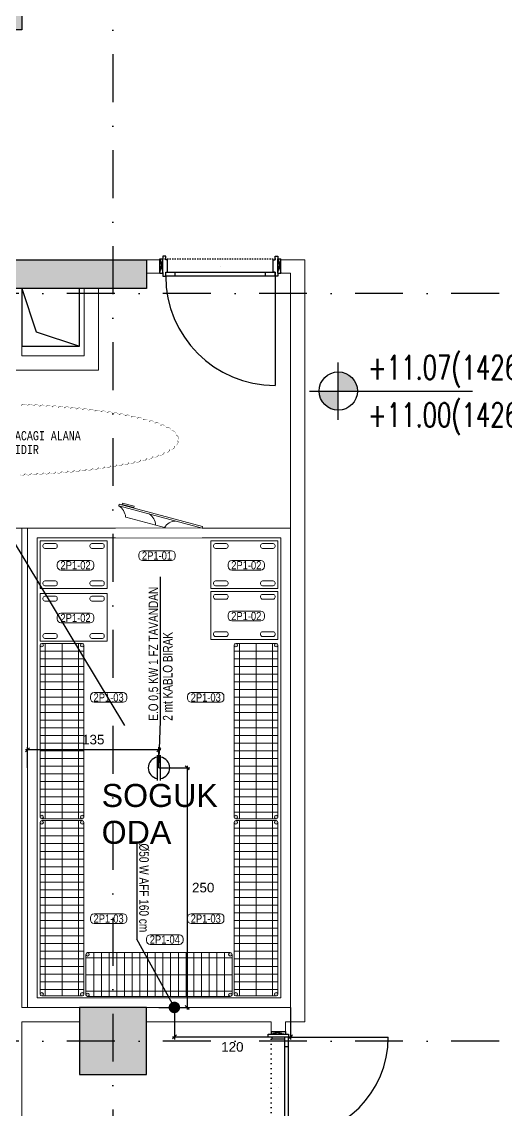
# Model space of a CAD drawing. Header units: millimetres. Extents: x -2755 to 27598, y -1135 to 13405.
# Drawn here: x 4280 to 4785, y 6718 to 7853 of the extents above; entities that cross this region are included whole.
import ezdxf
from ezdxf.enums import TextEntityAlignment as Align

# ---------------------------------------------------------------- set-up
doc = ezdxf.new("R2010")
doc.units = ezdxf.units.MM
doc.header["$LTSCALE"] = 100
doc.set_wipeout_variables(frame=1)
doc.linetypes.add('DASHDOT2', pattern=[0.5, 0.25, -0.125, 0, -0.125])
doc.linetypes.add('DOT', pattern=[0.25, 0, -0.25])
for name, color, linetype, lineweight in [('AD', 5, 'Continuous', 9), ('AK', 7, 'Continuous', 15), ('AP', 6, 'Continuous', 15), ('Y-DUVAR ALCIPAN', 94, 'Continuous', 20), ('Y-DUVAR GAZBETON', 161, 'Continuous', 20)]:
    doc.layers.add(name, color=color, linetype=linetype, lineweight=lineweight)
doc.layers.add('AKS', color=7, linetype='DASHDOT2', transparency=0.8)
for name, color, linetype in [('GOR', 7, 'Continuous'), ('KA-PEN-4 @ 1', 5, 'Continuous'), ('KA-PEN-5 @ 1', 5, 'Continuous'), ('KOLON', 7, 'Continuous'), ('KOR KASA', 1, 'Continuous'), ('KOT', 7, 'Continuous'), ('OLCU DIS', 7, 'Continuous'), ('TARAMA', 7, 'Continuous')]:
    doc.layers.add(name, color=color, linetype=linetype)
for name, color, linetype, lineweight, true_color in [('MAKPA COLD ROOM', 7, 'Continuous', 15, 0x143d69), ('MAKPA ELEKTRIK', 7, 'Continuous', 30, 0x93039a), ('MAKPA SIHHI', 7, 'Continuous', 30, 0x428a93)]:
    doc.layers.add(name, color=color, linetype=linetype, lineweight=lineweight, true_color=true_color)
doc.styles.add('MAKPA TESISAT', font='arial.ttf', dxfattribs={"height": 10})
doc.styles.add('MONOTXT', font='monotxt.shx', dxfattribs={"width": 0.8, "height": 10})
doc.styles.add('OLC-50', font='romans.shx', dxfattribs={"width": 0.5, "height": 0.15})
doc.styles.add('olcu', font='romans.shx', dxfattribs={"width": 0.5})
doc.styles.add('POZ TEXT', font='ARIALN.TTF', dxfattribs={"height": 9})
doc.styles.get("Standard").update_dxf_attribs({"font": 'arial.ttf'})
doc.dimstyles.new('1-200', dxfattribs={"dimtxt": 40, "dimasz": 2, "dimexe": 0, "dimexo": 0, "dimgap": 10, "dimtad": 1, "dimdec": 4, "dimrnd": 0.1, "dimzin": 9, "dimdsep": 46, "dimtxsty": 'olcu', "dimblk1": 'SOL', "dimblk2": 'SAG', "dimsah": 1, "dimcen": 0, "dimse1": 1, "dimse2": 1, "dimclre": 13, "dimadec": 0, "dimazin": 0, "dimtfac": 1, "dimtdec": 4, "dimtix": 1, "dimtmove": 2, "dimatfit": 2, "dimldrblk": 'SOL', "dimfxl": 0, "dimtolj": 1, "dimarcsym": 0})
doc.dimstyles.new('MAKPA TESISAT DIM', dxfattribs={"dimscale": 0.7, "dimtxt": 12, "dimasz": 6, "dimexe": 4, "dimexo": 0, "dimgap": 8, "dimtad": 2, "dimtih": 1, "dimtoh": 1, "dimdec": 0, "dimrnd": 5, "dimzin": 0, "dimdsep": 46, "dimtxsty": 'MAKPA TESISAT', "dimblk1": 'OBLIQUE', "dimblk2": 'OBLIQUE', "dimsah": 1, "dimcen": 0, "dimdle": 3, "dimclrd": 256, "dimclre": 256, "dimclrt": 256, "dimadec": 0, "dimazin": 0, "dimtfac": 1, "dimtdec": 0, "dimtix": 1, "dimtofl": 0, "dimtmove": 2, "dimatfit": 3, "dimldrblk": 'OBLIQUE', "dimfxl": 0, "dimtvp": 7, "dimtolj": 1, "dimtzin": 0, "dimarcsym": 0})

# ---------------------------------------------------------------- blocks, each defined once
blk = doc.blocks.new('TASIYICI SISTEM (2.KAT)')
at = {"layer": 'TARAMA'}
h = blk.add_hatch(dxfattribs=at)
h.set_pattern_fill('ANSI33', color=253, scale=100)
h.set_pattern_definition([(45, (83461.35, -12320), (-17.6776695, 17.6776695), []), (45, (83479.027, -12320), (-17.6776695, 17.6776695), [12.5, -6.25])])
h.paths.add_polyline_path([(-1920, -5565), (-1850, -5565), (-1850, -5495), (-1920, -5495)])
h.paths.add_polyline_path([(-5635, -7595), (-5575, -7595), (-5575, -7525), (-5635, -7525)])
h.paths.add_polyline_path([(-5935, -6785), (-5935, -6815), (-6050, -6815), (-6050, -6970), (-6080, -6970), (-6080, -6785)])
h.paths.add_polyline_path([(-6080, -7595), (-6020, -7595), (-6020, -7525), (-6080, -7525)])
h.paths.add_polyline_path([(-5640, -6900), (-5570, -6900), (-5570, -6970), (-5640, -6970)])
h.paths.add_polyline_path([(-2235, -5565), (-2175, -5565), (-2175, -5495), (-2235, -5495)])
h.paths.add_polyline_path([(-1540, -5565), (-1470, -5565), (-1470, -5495), (-1540, -5495)])
h.paths.add_polyline_path([(-1540, -6320), (-1470, -6320), (-1470, -6250), (-1540, -6250)])
h.paths.add_polyline_path([(-2240, -6320), (-2170, -6320), (-2170, -6250), (-2240, -6250)])
h.paths.add_polyline_path([(-1540, -6970), (-1470, -6970), (-1470, -6900), (-1540, -6900)])
h.paths.add_polyline_path([(-1510, -7595), (-1470, -7595), (-1470, -7420), (-1510, -7420)])
h.paths.add_polyline_path([(-2220, -7595), (-2190, -7595), (-2190, -6900), (-2220, -6900)])
h.paths.add_polyline_path([(-3090, -6320), (-3020, -6320), (-3020, -6250), (-3090, -6250)])
h.paths.add_polyline_path([(-3940, -6320), (-3870, -6320), (-3870, -6250), (-3940, -6250)])
h.paths.add_polyline_path([(-4790, -6320), (-4720, -6320), (-4720, -6250), (-4790, -6250)])
h.paths.add_polyline_path([(-3090, -6970), (-3020, -6970), (-3020, -6900), (-3090, -6900)])
h.paths.add_polyline_path([(-3940, -6970), (-3870, -6970), (-3870, -6900), (-3940, -6900)])
h.paths.add_polyline_path([(-4790, -6970), (-4720, -6970), (-4720, -6900), (-4790, -6900)])
h.paths.add_polyline_path([(-3085, -7595), (-3025, -7595), (-3025, -7525), (-3085, -7525)])
h.paths.add_polyline_path([(-3935, -7595), (-3875, -7595), (-3875, -7525), (-3935, -7525)])
h.paths.add_polyline_path([(-4785, -7595), (-4725, -7595), (-4725, -7525), (-4785, -7525)])
h.paths.add_polyline_path([(-3085, -5565), (-3025, -5565), (-3025, -5495), (-3085, -5495)])
h.paths.add_polyline_path([(-3935, -5565), (-3875, -5565), (-3875, -5495), (-3935, -5495)])
h.paths.add_polyline_path([(-4785, -5565), (-4725, -5565), (-4725, -5495), (-4785, -5495)])
h.paths.add_polyline_path([(-6210, -5495), (-5590, -5495), (-5590, -6435), (-5795, -6435), (-5795, -6405), (-5620, -6405), (-5620, -5525), (-6050, -5525), (-6050, -6405), (-5935, -6405), (-5935, -6435), (-6210, -6435), (-6210, -6405), (-6080, -6405), (-6080, -5525), (-6210, -5525)])
h.paths.add_polyline_path([(-500, -6970), (-430, -6970), (-430, -6900), (-500, -6900)])
h.paths.add_polyline_path([(-890, -7315), (-820, -7315), (-820, -7245), (-890, -7245)])
h.paths.add_polyline_path([(-245, -6320), (-175, -6320), (-175, -6250), (-245, -6250)])
h.paths.add_polyline_path([(-890, -6320), (-820, -6320), (-820, -6250), (-890, -6250)])
h.paths.add_polyline_path([(-890, -6970), (-820, -6970), (-820, -6900), (-890, -6900)])
h.paths.add_polyline_path([(-1600, -4475), (-1890, -4475), (-1890, -4715), (-1470, -4715), (-1470, -4745), (-1920, -4745), (-1920, -4445), (-1600, -4445)])
h.paths.add_polyline_path([(-755, -4715), (-1005, -4715), (-1005, -4755), (-755, -4755)])
h.paths.add_polyline_path([(-755, -5525), (-1005, -5525), (-1005, -5565), (-755, -5565)])
h.paths.add_polyline_path([(-135, -5835), (-135, -5565), (-405, -5565), (-405, -5245), (-375, -5245), (-375, -5535), (-135, -5535), (-135, -4415), (-105, -4415), (-105, -5865), (-205, -5865), (-205, -5835)])
at = {"layer": 'AKS', "color": 14, "ltscale": 2}
for p, q in [((-1505, 1005), (-1505, -13375)), ((16415, -4750), (-7145, -4750)), ((16415, -5530), (-7145, -5530))]:
    blk.add_line(p, q, dxfattribs=at)
at = {"layer": 'GOR', "color": 6}
blk.add_lwpolyline([(-1540, -4745), (-1600, -4745), (-1600, -4805), (-1540, -4805)], close=True, dxfattribs=at)
blk.add_lwpolyline([(-1600, -4745), (-1585, -4790), (-1540, -4805)], dxfattribs=at)
at = {"layer": 'KOLON', "color": 4}
blk.add_lwpolyline([(-1600, -4475), (-1890, -4475), (-1890, -4715), (-1470, -4715), (-1470, -4745), (-1920, -4745), (-1920, -4445), (-1600, -4445), (-1600, -4475)], dxfattribs=at)
at = {"layer": 'KOLON', "color": 4, "ltscale": 5}
blk.add_lwpolyline([(-1540, -5565), (-1470, -5565), (-1470, -5495), (-1540, -5495)], close=True, dxfattribs=at)
blk = doc.blocks.new('KOT-PL(TEMIZ&KABA)')
at = {"layer": 'KOT', "linetype": 'Continuous', "lineweight": -3}
h = blk.add_hatch(color=7, dxfattribs=at)
h.paths.add_polyline_path([(0, 0), (0.2, 0, 0.414214), (0, 0.2)])
h.paths.add_polyline_path([(0, 0), (-0.2, 0, 0.414214), (0, -0.2)])
at = {"layer": 'KOT', "color": 7, "lineweight": -3}
for p, q in [((0, -0.3), (0, 0.3)), ((-0.3, 0), (1.4, 0))]:
    blk.add_line(p, q, dxfattribs=at)
at = {"layer": 'KOT', "color": 7, "linetype": 'Continuous', "lineweight": -3}
blk.add_circle((0, 0), 0.2, dxfattribs=at)
at = {"layer": 'KOT', "color": 7, "linetype": 'Continuous', "lineweight": -3, "style": 'olcu', "width": 0.7}
for tag, p in [('KOTTEMIZ', (0.31, 0.122)), ('KOTKABA', (0.31, -0.373))]:
    blk.add_attdef(tag, p, '', height=0.25, dxfattribs=at)
blk = doc.blocks.new('*U97')
at = {"color": 0}
for p, q in [((-107, 18), (-107, 122)), ((-97, 18), (-97, 14)), ((-13.1, 18), (-13.1, 14)), ((-55, 7.5), (-55, 7.5))]:
    blk.add_line(p, q, dxfattribs=at)
at = {"color": 0, "linetype": 'DOT', "ltscale": 0.2}
blk.add_line((-110, 0), (0, 0), dxfattribs=at)
at = {"color": 0, "lineweight": -3}
for points in [[(-110, 15), (-110, 18), (-107, 18), (-107, 14), (-105, 14), (-105, 1), (-107, 1), (-107, -3), (-110, -3), (-110, 0)], [(0, 15), (0, 18), (-3, 18), (-3, 14), (-5, 14), (-5, 1), (-3, 1), (-3, -3), (0, -3), (0, 0)]]:
    blk.add_lwpolyline(points, dxfattribs=at)
at = {"color": 0}
blk.add_lwpolyline([(-107, 18), (-107, 14), (-3, 14), (-3, 18)], close=True, dxfattribs=at)
blk.add_arc((-107, 18), 104, 360, 90, dxfattribs=at)
at = {"style": 'OLC-50', "width": 0.5, "flags": 1}
for tag, p in [('K-NO', (-177.8, -83.8)), ('K-KANRENK', (2.7, -88.8)), ('K-BLOK', (-178.4, -120.6)), ('K-KASRENK', (3.8, -126.7)), ('K-KAT', (-179.3, -156)), ('K-TAMACILMA', (2.2, -165.7)), ('K-MAHALKOD', (-178.3, -194)), ('K-FOTOSEL', (3.2, -201.7)), ('K-MAHALAD', (-179.8, -233)), ('K-HERMETIK', (5.1, -236.3)), ('K-ACILISYON', (-178.8, -268.9)), ('K-HIDROLIK', (2.8, -270.2)), ('K-YANGIN', (-176.9, -303.5)), ('K-KART', (4.6, -303.8)), ('K-KANATTIP', (-179.2, -337.4)), ('K-BAND', (3.2, -345.7)), ('K-KANATMALZ', (-177.4, -371.1)), ('K-MENFEZ', (5.1, -380.3)), ('K-KASAMALZ', (-176.4, -410.1)), ('K-PBAR', (2.8, -414.1)), ('K-KASATIP', (-177, -446.8)), ('K-ELEKTRIKLI', (4.6, -447.8)), ('K-DUVAR', (-177, -485.2)), ('K-TIP', (4.6, -496.9)), ('K-REZ1', (4.6, -534.8)), ('K-REZ2', (4.6, -571.3)), ('K-REZ3', (4.6, -611.2))]:
    blk.add_attdef(tag, p, '', height=30, dxfattribs=at)
blk = doc.blocks.new('SOL')
at = {"color": 0}
for p, q in [((0, 30), (0, -6.96)), ((7.58, 0), (-6.97, 0))]:
    blk.add_line(p, q, dxfattribs=at)
blk.add_circle((0, 0), 3, dxfattribs=at)
blk = doc.blocks.new('SAG')
at = {"color": 0}
for p, q in [((0, -30), (0, 6.96)), ((7.58, 0), (-6.97, 0))]:
    blk.add_line(p, q, dxfattribs=at)
blk.add_circle((0, 0), 3, dxfattribs=at)
blk = doc.blocks.new('*D180')
at = {"layer": 'OLCU DIS', "color": 0, "lineweight": -2, "transparency": 16777216}
blk.add_line((-328, 13135), (19098, 13135), dxfattribs=at)
at = {"layer": 'OLCU DIS', "color": 0, "lineweight": -2, "transparency": 16777216, "xscale": 2, "yscale": 2, "zscale": 2, "rotation": 180}
blk.add_blockref('SOL', (-330, 13135), dxfattribs=at)
at = {"layer": 'OLCU DIS', "color": 0, "lineweight": -2, "transparency": 16777216, "xscale": 2, "yscale": 2, "zscale": 2}
blk.add_blockref('SAG', (19100, 13135), dxfattribs=at)
at = {"layer": 'OLCU DIS', "color": 0, "transparency": 16777216, "insert": (9385, 13165), "char_height": 40, "attachment_point": 5, "style": 'olcu'}
blk.add_mtext('\\A1;19430', dxfattribs=at)
blk = doc.blocks.new('_Open30')
at = {"color": 0, "linetype": 'ByBlock', "lineweight": -2}
for p, q in [((-1, 0.27), (0, 0)), ((0, 0), (-1, -0.27)), ((0, 0), (-1, 0))]:
    blk.add_line(p, q, dxfattribs=at)
blk = doc.blocks.new('*D236')
at = {"layer": 'OLCU DIS', "color": 0, "lineweight": -2, "transparency": 16777216}
blk.add_line((-1200, 1712), (-1200, 12198), dxfattribs=at)
at = {"layer": 'OLCU DIS', "color": 0, "lineweight": -2, "transparency": 16777216, "xscale": 2, "yscale": 2, "zscale": 2}
for name, p, rotation in [('SAG', (-1200, 12200), 90), ('SOL', (-1200, 1710), 270)]:
    blk.add_blockref(name, p, dxfattribs=dict(at, rotation=rotation))
at = {"layer": 'OLCU DIS', "color": 0, "transparency": 16777216, "insert": (-1230, 6955), "char_height": 40, "attachment_point": 5, "rotation": 90, "style": 'olcu'}
blk.add_mtext('\\A1;10490', dxfattribs=at)
blk = doc.blocks.new('*D240')
at = {"layer": 'OLCU DIS', "color": 0, "lineweight": -2, "transparency": 16777216}
blk.add_line((-960, 6827), (-960, 8318), dxfattribs=at)
at = {"layer": 'OLCU DIS', "color": 0, "lineweight": -2, "transparency": 16777216, "xscale": 2, "yscale": 2, "zscale": 2}
for name, p, rotation in [('SAG', (-960, 8320), 90), ('SOL', (-960, 6825), 270)]:
    blk.add_blockref(name, p, dxfattribs=dict(at, rotation=rotation))
at = {"layer": 'OLCU DIS', "color": 0, "transparency": 16777216, "insert": (-990, 7572.5), "char_height": 40, "attachment_point": 5, "rotation": 90, "style": 'olcu'}
blk.add_mtext('\\A1;1495', dxfattribs=at)
blk = doc.blocks.new('*U75')
at = {"layer": 'KOR KASA'}
for p, q in [((0, 126), (15, 126)), ((15, 126), (15, 123)), ((0, 13), (0, 10)), ((0, 13), (15, 13)), ((15, 13), (15, 10))]:
    blk.add_line(p, q, dxfattribs=at)
for points in [[(15, 126), (0, 123)], [(0, 126), (15, 123)], [(0, 126), (0, 123)], [(0, 123), (15, 123)], [(15, 13), (0, 10)], [(0, 13), (15, 10)], [(0, 10), (15, 10)]]:
    blk.add_lwpolyline(points, dxfattribs=at)
blk = doc.blocks.new('*U3008')
at = {"color": 0, "linetype": 'DOT', "ltscale": 0.1}
blk.add_line((-120, 15), (0, 15), dxfattribs=at)
at = {"color": 0, "lineweight": -2}
for p, q in [((-107, -3), (-107, 1)), ((-60, 7.5), (-60, 7.5)), ((-13.1, -3), (-13.1, 1)), ((-3, -3), (-3, -117))]:
    blk.add_line(p, q, dxfattribs=at)
for points in [[(-120, 0), (-120, -3), (-117, -3), (-117, 1), (-115, 1), (-115, 14), (-117, 14), (-117, 18), (-120, 18), (-120, 15)], [(0, 0), (0, -3), (-3, -3), (-3, 1), (-5, 1), (-5, 14), (-3, 14), (-3, 18), (0, 18), (0, 15)]]:
    blk.add_lwpolyline(points, dxfattribs=at)
blk.add_lwpolyline([(-117, -3), (-117, 1), (-3, 1), (-3, -3)], close=True, dxfattribs=at)
blk.add_arc((-3, -3), 114, 180, 270, dxfattribs=at)
at = {"style": 'OLC-50', "width": 0.5, "flags": 1}
for tag, p in [('K-NO', (-182.8, -83.8)), ('K-KANRENK', (-2.3, -88.8)), ('K-BLOK', (-183.4, -120.6)), ('K-KASRENK', (-1.2, -126.7)), ('K-KAT', (-184.3, -156)), ('K-TAMACILMA', (-2.8, -165.7)), ('K-MAHALKOD', (-183.3, -194)), ('K-FOTOSEL', (-1.8, -201.7)), ('K-MAHALAD', (-184.8, -233)), ('K-HERMETIK', (0.1, -236.3)), ('K-ACILISYON', (-183.8, -268.9)), ('K-HIDROLIK', (-2.2, -270.2)), ('K-YANGIN', (-181.9, -303.5)), ('K-KART', (-0.4, -303.8)), ('K-KANATTIP', (-184.2, -337.4)), ('K-BAND', (-1.8, -345.7)), ('K-KANATMALZ', (-182.4, -371.1)), ('K-MENFEZ', (0.1, -380.3)), ('K-KASAMALZ', (-181.4, -410.1)), ('K-PBAR', (-2.2, -414.1)), ('K-KASATIP', (-182, -446.8)), ('K-ELEKTRIKLI', (-0.4, -447.8)), ('K-DUVAR', (-182, -485.2)), ('K-TIP', (-0.4, -486.4)), ('K-REZ1', (-0.4, -524.3)), ('K-REZ2', (-0.4, -560.8)), ('K-REZ3', (-0.4, -600.7))]:
    blk.add_attdef(tag, p, '', height=30, dxfattribs=at)
blk = doc.blocks.new('kor kasa')
at = {"layer": 'KOR KASA'}
for p, q in [((0, 126), (15, 126)), ((15, 126), (15, 123)), ((0, 3), (0, 0)), ((0, 3), (15, 3)), ((15, 3), (15, 0))]:
    blk.add_line(p, q, dxfattribs=at)
for points in [[(15, 126), (0, 123)], [(0, 126), (15, 123)], [(0, 126), (0, 123)], [(0, 123), (15, 123)], [(15, 3), (0, 0)], [(0, 3), (15, 0)], [(0, 0), (15, 0)]]:
    blk.add_lwpolyline(points, dxfattribs=at)
blk = doc.blocks.new('SOKAPI')
at = {"layer": 'MAKPA COLD ROOM'}
blk.add_line((78.2, -3.4), (10.3, -21.6), dxfattribs=at)
for points in [[(3.6, -35.2), (3.1, -33.3), (90, -10), (90.5, -11.9)], [(6.6, -34.8), (7, -36.2), (19.3, -32.9), (18.9, -31.5)]]:
    blk.add_lwpolyline(points, close=True, dxfattribs=at)
for centre, radius, start, end in [((62.6, -3.5), 14, 211.3635, 268.6746), ((90.1, 3.8), 14, 211.3635, 268.6746), ((-4.4, -20.8), 14.6, 300.6381, 356.6489), ((27.5, -12.9), 14, 301.3254, 358.6365)]:
    blk.add_arc(centre, radius, start, end, dxfattribs=at)
blk.add_wipeout([(90, -10), (0, -10), (0, 0), (90, 0)]).dxf.layer = 'MAKPA COLD ROOM'
blk = doc.blocks.new('A$C308B0628')
at = {"layer": 'AD'}
for points in [[(5, 52), (6, 52, 0.414214), (8, 54), (8, 65, 0.414214), (6, 67), (5, 67, 0.414214), (3, 65), (3, 54, 0.414214)], [(45, 52), (44, 52, -0.414214), (42, 54), (42, 65, -0.414214), (44, 67), (45, 67, -0.414214), (47, 65), (47, 54, -0.414214)], [(5, 18), (6, 18, -0.414214), (8, 16), (8, 5, -0.414214), (6, 3), (5, 3, -0.414214), (3, 5), (3, 16, -0.414214)], [(45, 18), (44, 18, 0.414214), (42, 16), (42, 5, 0.414214), (44, 3), (45, 3, 0.414214), (47, 5), (47, 16, 0.414214)]]:
    blk.add_lwpolyline(points, format="xyb", close=True, dxfattribs=at)
at = {"layer": 'AK'}
blk.add_lwpolyline([(0, 0), (50, 0), (50, 70), (0, 70)], close=True, dxfattribs=at)
blk = doc.blocks.new('GN ARABA')
at = {"layer": 'AK', "rotation": 179.9999999999944}
blk.add_blockref('A$C308B0628', (50, 0), dxfattribs=at)
blk = doc.blocks.new('46x183')
at = {"layer": 'AD'}
h = blk.add_hatch(color=1, dxfattribs=at)
h.paths.add_polyline_path([(19.1, 181.1, 1), (22.7, 181.1, 1)])
h.paths.add_polyline_path([(-23, 181.1, 1), (-19.4, 181.1, 1)])
h.paths.add_polyline_path([(-23, 1.8, 1), (-19.4, 1.8, 1)])
h.paths.add_polyline_path([(22.7, 1.8, 1), (19.1, 1.8, 1)])
at = {"layer": 'AD', "color": 1}
blk.add_line((0, 182.9), (0, 0), dxfattribs=at)
for points in [[(21.2, 182.9), (-21.2, 182.9)], [(17.6, 182.9), (-18, 182.9)], [(-17.5, 182.9), (-17.5, 0)], [(17.2, 0), (17.2, 182.9)], [(-22.9, 181.6), (-23, 181.6)], [(-23, 181.1), (-23, 1.8)], [(-22.2, 179.6), (-23, 179.6)], [(-22.2, 179.6), (-23, 179.6)], [(22.7, 174.9), (-23, 174.9)], [(22.7, 174.9), (-23, 174.9)], [(22.7, 179.6), (21.9, 179.6)], [(22.7, 179.6), (21.9, 179.6)], [(22.7, 181.6), (22.6, 181.6)], [(22.7, 1.8), (22.7, 181.1)], [(22.7, 166.9), (-23, 166.9)], [(22.7, 166.9), (-23, 166.9)], [(22.7, 158.9), (-23, 158.9)], [(22.7, 158.9), (-23, 158.9)], [(22.7, 150.9), (-23, 150.9)], [(22.7, 150.9), (-23, 150.9)], [(22.7, 142.9), (-23, 142.9)], [(22.7, 142.9), (-23, 142.9)], [(22.7, 134.9), (-23, 134.9)], [(22.7, 134.9), (-23, 134.9)], [(22.7, 126.9), (-23, 126.9)], [(22.7, 126.9), (-23, 126.9)], [(22.7, 118.9), (-23, 118.9)], [(22.7, 118.9), (-23, 118.9)], [(22.7, 110.9), (-23, 110.9)], [(22.7, 110.9), (-23, 110.9)], [(22.7, 102.9), (-23, 102.9)], [(22.7, 102.9), (-23, 102.9)], [(22.7, 94.9), (-23, 94.9)], [(22.7, 94.9), (-23, 94.9)], [(22.7, 86.9), (-23, 86.9)], [(22.7, 86.9), (-23, 86.9)], [(22.7, 78.9), (-23, 78.9)], [(22.7, 78.9), (-23, 78.9)], [(22.7, 70.9), (-23, 70.9)], [(22.7, 70.9), (-23, 70.9)], [(22.7, 62.9), (-23, 62.9)], [(22.7, 62.9), (-23, 62.9)], [(22.7, 54.9), (-23, 54.9)], [(22.7, 54.9), (-23, 54.9)], [(22.7, 46.9), (-23, 46.9)], [(22.7, 38.9), (-23, 38.9)], [(22.7, 30.9), (-23, 30.9)], [(22.7, 22.9), (-23, 22.9)], [(22.7, 14.9), (-23, 14.9)], [(22.7, 6.9), (-23, 6.9)], [(-23, 1.4), (-23, 1.4)], [(-21.2, 0), (21.2, 0)], [(22.7, 3.4), (21.7, 3.4)], [(22.7, 1.4), (22.7, 1.4)]]:
    blk.add_lwpolyline(points, dxfattribs=at)
for centre in [(-21.2, 181.1), (20.9, 181.1), (-21.2, 1.8), (20.9, 1.8)]:
    blk.add_circle(centre, 1.8, dxfattribs=at)
blk = doc.blocks.new('46x152')
at = {"layer": 'AD'}
h = blk.add_hatch(color=2, dxfattribs=at)
h.paths.add_polyline_path([(19.1, 150.6, 1), (22.7, 150.6, 1)])
h.paths.add_polyline_path([(-23, 150.6, 1), (-19.4, 150.6, 1)])
h.paths.add_polyline_path([(-23, 1.8, 1), (-19.4, 1.8, 1)])
h.paths.add_polyline_path([(22.7, 1.8, 1), (19.1, 1.8, 1)])
at = {"layer": 'AD', "color": 2}
blk.add_line((0, 0), (0, 152.4), dxfattribs=at)
for points in [[(-22.9, 151.1), (-23, 151.1)], [(-23, 150.6), (-23, 1.8)], [(-22.2, 149.1), (-23, 149.1)], [(-22.2, 149.1), (-23, 149.1)], [(21.2, 152.4), (-21.2, 152.4)], [(-17.5, 152.4), (-17.5, 0)], [(17.2, 0), (17.2, 152.4)], [(22.7, 149.1), (21.9, 149.1)], [(22.7, 149.1), (21.9, 149.1)], [(22.7, 151.1), (22.6, 151.1)], [(22.7, 1.8), (22.7, 150.6)], [(22.7, 144.4), (-23, 144.4)], [(22.7, 144.4), (-23, 144.4)], [(22.7, 136.4), (-23, 136.4)], [(22.7, 136.4), (-23, 136.4)], [(22.7, 128.4), (-23, 128.4)], [(22.7, 128.4), (-23, 128.4)], [(22.7, 120.4), (-23, 120.4)], [(22.7, 120.4), (-23, 120.4)], [(22.7, 112.4), (-23, 112.4)], [(22.7, 112.4), (-23, 112.4)], [(22.7, 104.4), (-23, 104.4)], [(22.7, 104.4), (-23, 104.4)], [(22.7, 96.4), (-23, 96.4)], [(22.7, 96.4), (-23, 96.4)], [(22.7, 88.4), (-23, 88.4)], [(22.7, 88.4), (-23, 88.4)], [(22.7, 80.4), (-23, 80.4)], [(22.7, 80.4), (-23, 80.4)], [(22.7, 72.4), (-23, 72.4)], [(22.7, 72.4), (-23, 72.4)], [(22.7, 64.4), (-23, 64.4)], [(22.7, 64.4), (-23, 64.4)], [(22.7, 56.4), (-23, 56.4)], [(22.7, 56.4), (-23, 56.4)], [(22.7, 48.4), (-23, 48.4)], [(22.7, 48.4), (-23, 48.4)], [(22.7, 40.4), (-23, 40.4)], [(22.7, 40.4), (-23, 40.4)], [(22.7, 32.4), (-23, 32.4)], [(22.7, 32.4), (-23, 32.4)], [(22.7, 24.4), (-23, 24.4)], [(22.7, 24.4), (-23, 24.4)], [(22.7, 16.4), (-23, 16.4)], [(22.7, 8.4), (-23, 8.4)], [(-23, 1.4), (-23, 1.4)], [(-21.2, 0), (21.2, 0)], [(22.7, 3.4), (21.7, 3.4)], [(22.7, 1.4), (22.7, 1.4)]]:
    blk.add_lwpolyline(points, dxfattribs=at)
for centre in [(-21.2, 150.6), (20.9, 150.6), (-21.2, 1.8), (20.9, 1.8)]:
    blk.add_circle(centre, 1.8, dxfattribs=at)
blk = doc.blocks.new('POZ_X')
at = {"layer": 'AP'}
blk.add_lwpolyline([(15.2, 10), (-15.2, 10, 0.414214), (-19, 6.2), (-19, 3.8, 0.414214), (-15.2, 0), (15.2, 0, 0.414214), (19, 3.8), (19, 6.2, 0.414214)], format="xyb", close=True, dxfattribs=at)
at = {"layer": 'AP', "style": 'POZ TEXT'}
blk.add_attdef('POZ_NO', text='', height=8, dxfattribs=at).set_placement((-1, 5.1), align=Align.MIDDLE_CENTER)
at = {"layer": 'AP', "style": 'POZ TEXT', "flags": 1}
blk.add_attdef('URUN_ADI', text='', height=7, dxfattribs=at).set_placement((0, -4.3), align=Align.MIDDLE_CENTER)
blk = doc.blocks.new('SIHHI NOKTA')
at = {"layer": 'MAKPA SIHHI', "const_width": 6}
blk.add_lwpolyline([(3, 0, -1), (-3, 0, -1)], format="xyb", close=True, dxfattribs=at)
blk = doc.blocks.new('ELK.KABLO')
at = {"layer": 'MAKPA ELEKTRIK'}
for p, q in [((-13.125, 1.5), (13.125, 1.5)), ((-13.125, -1.5), (13.125, -1.5))]:
    blk.add_line(p, q, dxfattribs=at)
for start, end in [(7.662256, 172.337744), (187.662256, 352.337744)]:
    blk.add_arc((0, 0), 11.25, start, end, dxfattribs=at)
blk = doc.blocks.new('_OBLIQUE')
at = {"color": 0, "linetype": 'ByBlock', "lineweight": -2}
blk.add_line((-0.5, -0.5), (0.5, 0.5), dxfattribs=at)
blk = doc.blocks.new('*D2913')
at = {"layer": 'MAKPA ELEKTRIK', "lineweight": -2, "transparency": 16777216}
for p, q in [((4425.1, 7093.7), (4283.9, 7093.7)), ((4286, 7075), (4286, 7096.5)), ((4423, 7075), (4423, 7096.5))]:
    blk.add_line(p, q, dxfattribs=at)
at = {"layer": 'MAKPA ELEKTRIK', "lineweight": -2, "transparency": 16777216, "xscale": 4.199999999999999, "yscale": 4.199999999999999, "zscale": 4.199999999999999, "rotation": 180}
blk.add_blockref('_OBLIQUE', (4286, 7093.7), dxfattribs=at)
at = {"layer": 'MAKPA ELEKTRIK', "lineweight": -2, "transparency": 16777216, "xscale": 4.199999999999999, "yscale": 4.199999999999999, "zscale": 4.199999999999999}
blk.add_blockref('_OBLIQUE', (4423, 7093.7), dxfattribs=at)
at = {"layer": 'MAKPA ELEKTRIK', "transparency": 16777216, "insert": (4354.5, 7104.4), "char_height": 10, "attachment_point": 5, "style": 'MAKPA TESISAT'}
blk.add_mtext('\\A1;135', dxfattribs=at)
blk = doc.blocks.new('*D2869')
at = {"layer": 'MAKPA ELEKTRIK', "lineweight": -2, "transparency": 16777216}
for p, q in [((4423, 7075), (4455.2, 7075)), ((4452.4, 7077.1), (4452.4, 6822.9)), ((4423, 6825), (4455.2, 6825))]:
    blk.add_line(p, q, dxfattribs=at)
at = {"layer": 'MAKPA ELEKTRIK', "lineweight": -2, "transparency": 16777216, "xscale": 4.199999999999999, "yscale": 4.199999999999999, "zscale": 4.199999999999999}
for p, rotation in [((4452.4, 7075), 90), ((4452.4, 6825), 270)]:
    blk.add_blockref('_OBLIQUE', p, dxfattribs=dict(at, rotation=rotation))
at = {"layer": 'MAKPA ELEKTRIK', "transparency": 16777216, "insert": (4469.1, 6950), "char_height": 10, "attachment_point": 5, "style": 'MAKPA TESISAT'}
blk.add_mtext('\\A1;250', dxfattribs=at)
blk = doc.blocks.new('*D2888')
at = {"layer": 'MAKPA SIHHI', "lineweight": -2, "transparency": 16777216}
for p, q in [((4439.1, 6825), (4439.1, 6791.7)), ((4560, 6825), (4560, 6791.7)), ((4437, 6794.5), (4562.1, 6794.5))]:
    blk.add_line(p, q, dxfattribs=at)
at = {"layer": 'MAKPA SIHHI', "lineweight": -2, "transparency": 16777216, "xscale": 4.199999999999999, "yscale": 4.199999999999999, "zscale": 4.199999999999999, "rotation": 180}
blk.add_blockref('_OBLIQUE', (4439.1, 6794.5), dxfattribs=at)
at = {"layer": 'MAKPA SIHHI', "lineweight": -2, "transparency": 16777216, "xscale": 4.199999999999999, "yscale": 4.199999999999999, "zscale": 4.199999999999999}
blk.add_blockref('_OBLIQUE', (4560, 6794.5), dxfattribs=at)
at = {"layer": 'MAKPA SIHHI', "transparency": 16777216, "insert": (4499.5, 6783.8), "char_height": 10, "attachment_point": 5, "style": 'MAKPA TESISAT'}
blk.add_mtext('\\A1;120', dxfattribs=at)

msp = doc.modelspace()

# ---------------------------------------------------------------- linework, layer by layer
at = {"layer": 'MAKPA COLD ROOM'}
for points in [[(4286, 7325.00009), (4286, 6825.00009), (4560, 6825.00009), (4560, 7325.00009)], [(4296, 7315.00009), (4296, 6835.00009), (4550, 6835.00009), (4550, 7315.00009)]]:
    msp.add_lwpolyline(points, close=True, dxfattribs=at)
at = {"layer": 'MAKPA ELEKTRIK'}
for p, q in [((4424.62818, 7124.14987), (4424.62818, 7274.14987)), ((4423, 7075.00009), (4424.62818, 7124.14987))]:
    msp.add_line(p, q, dxfattribs=at)
at = {"layer": 'MAKPA ELEKTRIK', "color": 20, "true_color": 0xff2300}
msp.add_lwpolyline([(4277.23763, 7381.69507, 0, 0.64, 0.52056705), (4283.63238, 7381.95388, 0, 0.64, 0.52056705), (4290.02553, 7382.24981, 0, 0.64, 0.52056705), (4296.4168, 7382.58377, 0, 0.64, 0.52056705), (4302.80591, 7382.9568, 0, 0.64, 0.52056705), (4309.19254, 7383.37015, 0, 0.64, 0.52056705), (4315.57633, 7383.82522, 0, 0.64, 0.52056705), (4321.95687, 7384.32366, 0, 0.64, 0.52056705), (4328.33372, 7384.86735, 0, 0.64, 0.52056705), (4334.70635, 7385.45849, 0, 0.64, 0.52056705), (4341.07414, 7386.09963, 0, 0.64, 0.52056705), (4347.43637, 7386.79373, 0, 0.64, 0.52056705), (4353.79218, 7387.54427, 0, 0.64, 0.52056705), (4360.14055, 7388.35536, 0, 0.64, 0.52056705), (4366.48022, 7389.23188, 0, 0.64, 0.52056705), (4372.8096, 7390.17974, 0, 0.64, 0.52056705), (4379.12672, 7391.2061, 0, 0.64, 0.52056705), (4385.42901, 7392.31983, 0, 0.64, 0.52056705), (4391.71307, 7393.53213, 0, 0.64, 0.52056705), (4397.97425, 7394.85737, 0, 0.64, 0.52056705), (4404.206, 7396.31459, 0, 0.64, 0.52056705), (4410.3986, 7397.92985, 0, 0.64, 0.52056705), (4416.53681, 7399.74037, 0, 0.64, 0.52056705), (4422.59484, 7401.80253, 0, 0.64, 0.52056705), (4428.52397, 7404.2086, 0, 0.64, 0.52056705), (4434.21586, 7407.12735, 0, 0.64, 0.52056705), (4439.35587, 7410.91711, 0, 0.64, 0.52056705), (4442.60246, 7416.30978, 0, 0.64, 0.52056705), (4440.84394, 7422.26545, 0, 0.64, 0.52056705), (4436.09405, 7426.51515, 0, 0.64, 0.52056705), (4430.53726, 7429.67987, 0, 0.64, 0.52056705), (4424.67301, 7432.23887, 0, 0.64, 0.52056705), (4418.6524, 7434.40739, 0, 0.64, 0.52056705), (4412.53833, 7436.2976, 0, 0.64, 0.52056705), (4406.36251, 7437.97572, 0, 0.64, 0.52056705), (4400.14305, 7439.48444, 0, 0.64, 0.52056705), (4393.89122, 7440.85309, 0, 0.64, 0.52056705), (4387.6145, 7442.10279, 0, 0.64, 0.52056705), (4381.31811, 7443.24936, 0, 0.64, 0.52056705), (4375.00581, 7444.30496, 0, 0.64, 0.52056705), (4368.68044, 7445.2792, 0, 0.64, 0.52056705), (4362.34415, 7446.17978, 0, 0.64, 0.52056705), (4355.99865, 7447.01301, 0, 0.64, 0.52056705), (4349.64529, 7447.78408, 0, 0.64, 0.52056705), (4343.28519, 7448.49736, 0, 0.64, 0.52056705), (4336.91924, 7449.15654, 0, 0.64, 0.52056705), (4330.54822, 7449.76475, 0, 0.64, 0.52056705), (4324.17278, 7450.32466, 0, 0.64, 0.52056705), (4317.79346, 7450.83859, 0, 0.64, 0.52056705), (4311.41075, 7451.30853, 0, 0.64, 0.52056705), (4305.02506, 7451.7362, 0, 0.64, 0.52056705), (4298.63678, 7452.12309, 0, 0.64, 0.52056705), (4292.24623, 7452.4705, 0, 0.64, 0.52056705), (4285.8537, 7452.77953, 0, 0.64, 0.52056705), (4279.45948, 7453.05114, 0, 0.64, 0.52056705)], format="xyseb", dxfattribs=at)
at = {"layer": 'MAKPA SIHHI'}
for p in [(4399.91051, 6996.10974), (4439.08608, 6825.00008)]:
    msp.add_line(p, (4399.91051, 6896.10974), dxfattribs=at)
at = {"layer": 'Y-DUVAR ALCIPAN'}
for q in [(4280, 7325.00009), (4286, 6825.00009)]:
    msp.add_line((4286, 7325.00009), q, dxfattribs=at)
at = {"layer": 'Y-DUVAR GAZBETON'}
for p, q in [((4409.99998, 7605.00012), (4424, 7605.00012)), ((4424, 7591.00012), (4424, 7605.00012)), ((4550, 7605.00012), (4574.99998, 7605.00012)), ((4550, 7591.00012), (4550, 7605.00012)), ((4574.99998, 6810.00009), (4574.99998, 7605.00012)), ((4409.99999, 7591.00012), (4424, 7591.00012)), ((4550, 7591.00012), (4559.99998, 7591.00012)), ((4560, 7591.00012), (4560, 6825.00009)), ((4280.00001, 7505.00004), (4280.00003, 7575.00006)), ((4345.00002, 7575.00003), (4345.00002, 7505.00004)), ((4360.00002, 7575.00003), (4360.00001, 7490.00004)), ((4345.00001, 7505.00004), (4280.00001, 7505.00004)), ((4360.00001, 7490.00004), (4265.00001, 7490.00004)), ((4265, 7325.00009), (4280, 7325.00009)), ((4280, 7325.00009), (4280, 6825.00009)), ((4340, 6825.00009), (4280, 6825.00009)), ((4410, 6825.00009), (4560, 6825.00009)), ((4280, 6810.00009), (4280, 6469.99988)), ((4340, 6810.00009), (4280, 6810.00009)), ((4410, 6810.00009), (4540, 6810.00009)), ((4555, 6810.00009), (4574.99998, 6810.00009)), ((4555, 6800.00009), (4555, 6810.00009)), ((4540, 6800.00009), (4555, 6800.00009))]:
    msp.add_line(p, q, dxfattribs=at)
msp.add_lwpolyline([(4540, 6810.00009), (4540, 6800.00009)], dxfattribs=at)

# ---------------------------------------------------------------- block references
at = {"layer": 'AK'}
for name, p, rotation in [('GN ARABA', (4299, 7262.00009), 89.99999999999388), ('GN ARABA', (4477, 7262.00009), 89.99999999999388), ('GN ARABA', (4299, 7207.00009), 89.99999999999388), ('GN ARABA', (4477, 7209.00009), 89.99999999999388), ('46x152', (4346.8, 6859.20009), 270)]:
    msp.add_blockref(name, p, dxfattribs=dict(at, rotation=rotation))
for p in [(4322, 7021.90009), (4524.3, 7021.90009), (4322, 6837.00009), (4524.3, 6837.00009)]:
    msp.add_blockref('46x183', p, dxfattribs=at)
at = {"layer": 'AP', "ltscale": 6}
ref = msp.add_blockref('POZ_X', (4336.04559, 7281.38504), dxfattribs=at)
ref.add_attrib('POZ_NO', '2P1-02', dxfattribs={"height": 8.5, "style": 'POZ TEXT'}).set_placement((4336.04559, 7286.38504), align=Align.MIDDLE_CENTER)
ref = msp.add_blockref('POZ_X', (4420.97208, 7291.39477), dxfattribs=at)
ref.add_attrib('POZ_NO', '2P1-01', dxfattribs={"height": 8.5, "style": 'POZ TEXT'}).set_placement((4420.97208, 7296.39477), align=Align.MIDDLE_CENTER)
ref = msp.add_blockref('POZ_X', (4514.04559, 7281.38504), dxfattribs=at)
ref.add_attrib('POZ_NO', '2P1-02', dxfattribs={"height": 8.5, "style": 'POZ TEXT'}).set_placement((4514.04559, 7286.38504), align=Align.MIDDLE_CENTER)
ref = msp.add_blockref('POZ_X', (4336.04559, 7226.38504), dxfattribs=at)
ref.add_attrib('POZ_NO', '2P1-02', dxfattribs={"height": 8.5, "style": 'POZ TEXT'}).set_placement((4336.04559, 7231.38504), align=Align.MIDDLE_CENTER)
ref = msp.add_blockref('POZ_X', (4514.04559, 7228.38504), dxfattribs=at)
ref.add_attrib('POZ_NO', '2P1-02', dxfattribs={"height": 8.5, "style": 'POZ TEXT'}).set_placement((4514.04559, 7233.38504), align=Align.MIDDLE_CENTER)
ref = msp.add_blockref('POZ_X', (4370.51747, 7143.46491), dxfattribs=at)
ref.add_attrib('POZ_NO', '2P1-03', dxfattribs={"height": 8.5, "style": 'POZ TEXT'}).set_placement((4370.51747, 7148.46491), align=Align.MIDDLE_CENTER)
ref = msp.add_blockref('POZ_X', (4471.78717, 7143.46491), dxfattribs=at)
ref.add_attrib('POZ_NO', '2P1-03', dxfattribs={"height": 8.5, "style": 'POZ TEXT'}).set_placement((4471.78717, 7148.46491), align=Align.MIDDLE_CENTER)
ref = msp.add_blockref('POZ_X', (4370.51747, 6912.70496), dxfattribs=at)
ref.add_attrib('POZ_NO', '2P1-03', dxfattribs={"height": 8.5, "style": 'POZ TEXT'}).set_placement((4370.51747, 6917.70496), align=Align.MIDDLE_CENTER)
ref = msp.add_blockref('POZ_X', (4471.78717, 6912.70496), dxfattribs=at)
ref.add_attrib('POZ_NO', '2P1-03', dxfattribs={"height": 8.5, "style": 'POZ TEXT'}).set_placement((4471.78717, 6917.70496), align=Align.MIDDLE_CENTER)
ref = msp.add_blockref('POZ_X', (4429.11303, 6890.86148), dxfattribs=at)
ref.add_attrib('POZ_NO', '2P1-04', dxfattribs={"height": 8.5, "style": 'POZ TEXT'}).set_placement((4429.11303, 6895.86148), align=Align.MIDDLE_CENTER)
at = {"layer": 'KA-PEN-4 @ 1', "rotation": 270}
msp.add_blockref('*U97', (4540, 6687.00009), dxfattribs=at)
at = {"layer": 'KA-PEN-5 @ 1'}
msp.add_blockref('*U3008', (4547, 7591.00012), dxfattribs=at)
at = {"layer": 'KOLON', "color": 4}
msp.add_blockref('TASIYICI SISTEM (2.KAT)', (5880, 12320.00009), dxfattribs=at)
at = {"layer": 'KOR KASA', "rotation": 90}
msp.add_blockref('kor kasa', (4550, 7591.00012), dxfattribs=at)
at = {"layer": 'KOR KASA'}
msp.add_blockref('*U75', (4540, 6674.00009), dxfattribs=at)
at = {"layer": 'KOT', "xscale": 100, "yscale": 100, "zscale": 100}
msp.add_blockref('KOT-PL(TEMIZ&KABA)', (4609.90924, 7468.06133), dxfattribs=at).add_auto_attribs({'KOTTEMIZ': '+11.07(1426.07)', 'KOTKABA': '+11.00(1426.00)'})
at = {"layer": 'MAKPA ELEKTRIK', "rotation": 90}
msp.add_blockref('ELK.KABLO', (4423, 7075.00009), dxfattribs=at)
at = {"layer": 'MAKPA SIHHI', "rotation": 270}
msp.add_blockref('SIHHI NOKTA', (4439.08608, 6825.00008), dxfattribs=at)

# ---------------------------------------------------------------- texts
at = {"layer": 'AP', "color": 1}
for s, p in [('SOGUK', (4363.22954, 7034.18913)), ('ODA', (4363.22954, 6995.7171))]:
    msp.add_text(s, height=24, dxfattribs=at).set_placement(p)
at = {"layer": 'MAKPA ELEKTRIK', "color": 20, "true_color": 0xff2300, "style": 'MONOTXT', "width": 0.75}
for s, p in [('SOGUK ODA DIS UNITELSININ KONULACAGI ALANA', (4079.65484, 7416.70402)), ('3 KW 3 FZ 3 mt KABLO UCU GEREKLIDIR', (4079.65484, 7402.30402))]:
    msp.add_text(s, height=9.6018048, dxfattribs=at).set_placement(p)
at = {"layer": 'MAKPA ELEKTRIK', "style": 'MAKPA TESISAT', "width": 0.75}
for s, p in [('E.O 0,5 KW 1 FZ TAVANDAN', (4422.12818, 7124.14987)), ('2 mt KABLO BIRAK', (4437.12818, 7124.14987))]:
    msp.add_text(s, height=10.00188, rotation=90, dxfattribs=at).set_placement(p)
at = {"layer": 'MAKPA SIHHI', "style": 'MAKPA TESISAT', "width": 0.75}
msp.add_text('%%C50 W AFF 160 cm', height=10.00188, rotation=270, dxfattribs=at).set_placement((4402.41051, 6996.10974))

# ---------------------------------------------------------------- dimensions: what is measured, and where the dimension line sits
at = {"layer": 'MAKPA ELEKTRIK'}
dim = msp.add_linear_dim(base=(4286, 7093.67517), p1=(4423, 7075.00009), p2=(4286, 7075.00009), dimstyle='MAKPA TESISAT DIM', dxfattribs=at)
dim.commit()
dim.dimension.update_dxf_attribs({"geometry": '*D2913', "text_midpoint": (4354.5, 7104.38432)})
dim = msp.add_linear_dim(base=(4452.37205, 6825.00009), p1=(4423, 7075.00009), p2=(4423, 6825.00009), angle=90, dimstyle='MAKPA TESISAT DIM', dxfattribs=at)
dim.commit()
dim.dimension.update_dxf_attribs({"geometry": '*D2869', "text_midpoint": (4469.08733, 6950.00009)})
at = {"layer": 'MAKPA SIHHI'}
dim = msp.add_linear_dim(base=(4560, 6794.5496), p1=(4439.08603, 6825.00009), p2=(4560, 6825.00009), dimstyle='MAKPA TESISAT DIM', dxfattribs=at)
dim.commit()
dim.dimension.update_dxf_attribs({"geometry": '*D2888', "text_midpoint": (4499.54301, 6783.84387)})
at = {"layer": 'OLCU DIS'}
dim = msp.add_linear_dim(base=(19100, 13135.00004), p1=(-330, 6825.00004), p2=(19100, 6030.00009), dimstyle='1-200', override={"dimldrblk": 'Open30'}, dxfattribs=at)
dim.commit()
dim.dimension.update_dxf_attribs({"geometry": '*D180', "text_midpoint": (9385, 13165.00004)})
for base, p1, p2, picture, middle in [((-1200.0001581156, 12200.0000385072), (13930.000001362, 1710.0000867028), (3715.000001362, 12200.0000385072), '*D236', (-1230.0001581156, 6955.000062605)), ((-960.0001581, 8319.9999903), (-209.9999985, 6825.0000387), (5110.0000014, 8319.9999903), '*D240', (-990.0001581, 7572.5000145))]:
    dim = msp.add_linear_dim(base=base, p1=p1, p2=p2, angle=90, dimstyle='1-200', override={"dimldrblk": 'Open30'}, dxfattribs=at)
    dim.commit()
    dim.dimension.update_dxf_attribs({"geometry": picture, "text_midpoint": middle})

# ---------------------------------------------------------------- next in the draw order: block references
at = {"xscale": -1, "rotation": 180}
msp.add_blockref('SOKAPI', (4378, 7315.00009), dxfattribs=at)

# ---------------------------------------------------------------- next in the draw order: linework, layer by layer
at = {"layer": 'MAKPA ELEKTRIK', "color": 20, "true_color": 0xff2300}
msp.add_line((4216.33406, 7402.30402), (4387.17912, 7119.34819), dxfattribs=at)

doc.saveas('drawing.dxf')
